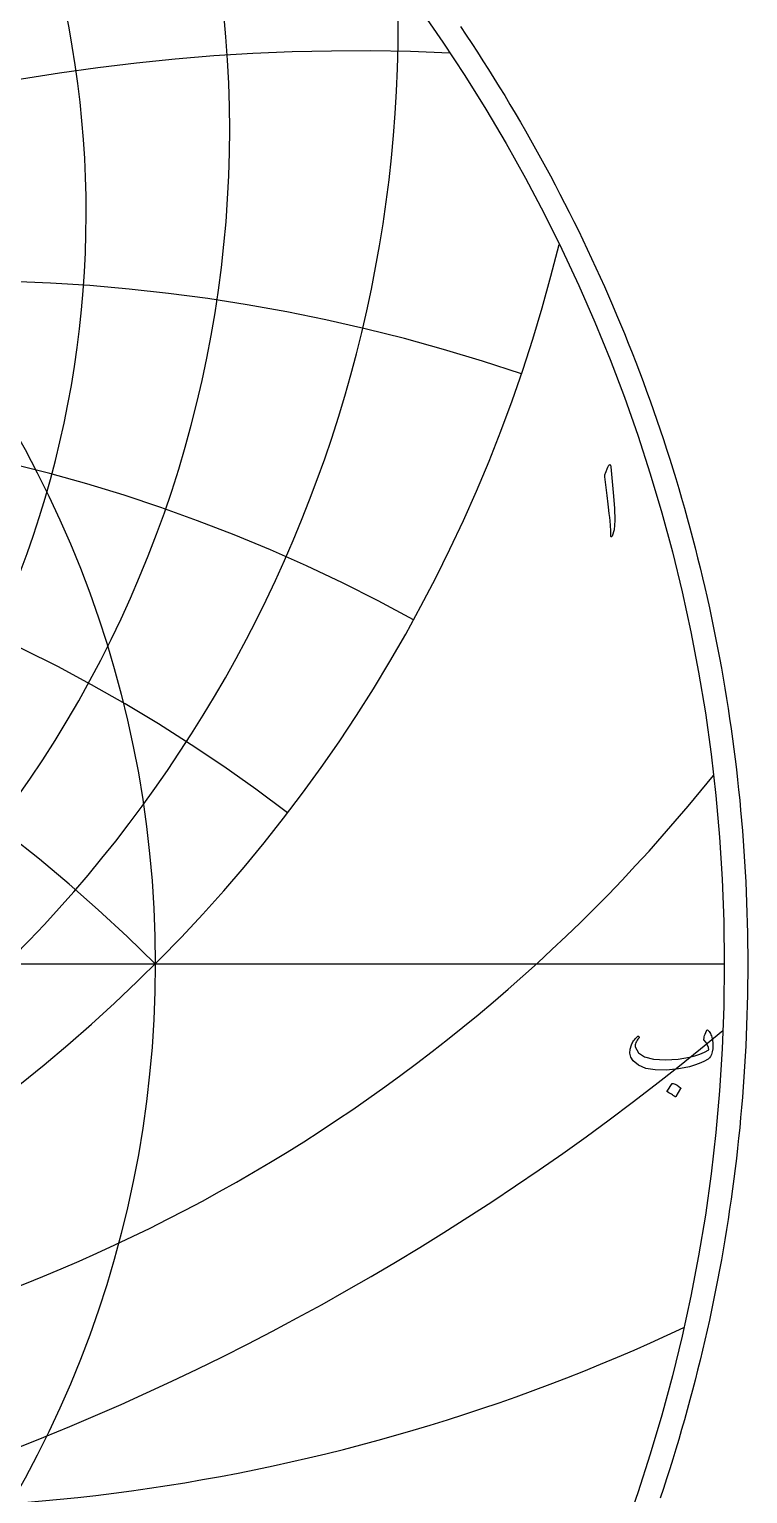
# Model space of a CAD drawing. Header units: millimetres. Extents: x -62 to 62, y -62 to 63.
# Drawn here: x 35.1 to 61.6, y -19.5 to 34.4 of the extents above; entities that cross this region are included whole.
import ezdxf

# ---------------------------------------------------------------- set-up
doc = ezdxf.new("R2010")
doc.units = ezdxf.units.MM
for name, color, linetype in [('CUT_OUTER', 1, 'Continuous'), ('ENGRAVE', 7, 'Continuous'), ('ENGRAVE_FINE', 8, 'Continuous'), ('TEXT', 5, 'Continuous')]:
    doc.layers.add(name, color=color, linetype=linetype)

msp = doc.modelspace()

# ---------------------------------------------------------------- linework, layer by layer
at = {"layer": 'CUT_OUTER'}
msp.add_lwpolyline([(51.0179, 34.5438), (51.2289, 34.2301), (51.438, 33.9151), (51.6451, 33.5988), (51.8503, 33.2813), (52.0535, 32.9625), (52.2548, 32.6425), (52.4541, 32.3213), (52.6515, 31.9988), (52.8468, 31.6752), (53.0402, 31.3503), (53.2315, 31.0243), (53.4209, 30.6971), (53.6082, 30.3687), (53.7936, 30.0392), (53.9769, 29.7085), (54.1581, 29.3768), (54.3374, 29.0439), (54.5146, 28.71), (54.6897, 28.3749), (54.8628, 28.0388), (55.0338, 27.7017), (55.2027, 27.3635), (55.3696, 27.0242), (55.5344, 26.684), (55.697, 26.3427), (55.8576, 26.0005), (56.0161, 25.6573), (56.1725, 25.3131), (56.3267, 24.9679), (56.4789, 24.6218), (56.6289, 24.2748), (56.7768, 23.9269), (56.9225, 23.5781), (57.0661, 23.2284), (57.2076, 22.8778), (57.3469, 22.5263), (57.484, 22.174), (57.619, 21.8209), (57.7518, 21.4669), (57.8824, 21.1122), (58.0109, 20.7566), (58.1372, 20.4003), (58.2612, 20.0432), (58.3831, 19.6853), (58.5028, 19.3267), (58.6203, 18.9674), (58.7356, 18.6073), (58.8486, 18.2466), (58.9595, 17.8852), (59.0681, 17.5231), (59.1745, 17.1603), (59.2787, 16.7969), (59.3807, 16.4328), (59.4804, 16.0682), (59.5778, 15.7029), (59.6731, 15.3371), (59.7661, 14.9706), (59.8568, 14.6036), (59.9453, 14.2361), (60.0315, 13.868), (60.1154, 13.4994), (60.1971, 13.1303), (60.2766, 12.7606), (60.3537, 12.3906), (60.4286, 12.02), (60.5012, 11.649), (60.5716, 11.2775), (60.6396, 10.9057), (60.7054, 10.5334), (60.7689, 10.1607), (60.8301, 9.7876), (60.889, 9.4142), (60.9456, 9.0404), (61, 8.6663), (61.052, 8.2919), (61.1017, 7.9171), (61.1491, 7.542), (61.1943, 7.1667), (61.2371, 6.7911), (61.2776, 6.4152), (61.3158, 6.0391), (61.3517, 5.6627), (61.3853, 5.2862), (61.4166, 4.9094), (61.4456, 4.5325), (61.4722, 4.1554), (61.4966, 3.7781), (61.5186, 3.4007), (61.5383, 3.0232), (61.5557, 2.6455), (61.5708, 2.2678), (61.5835, 1.89), (61.5939, 1.512), (61.6021, 1.1341), (61.6079, 0.7561), (61.6113, 0.378), (61.6125, 0), (61.6113, -0.378), (61.6079, -0.7561), (61.6021, -1.1341), (61.5939, -1.512), (61.5835, -1.89), (61.5708, -2.2678), (61.5557, -2.6455), (61.5383, -3.0232), (61.5186, -3.4007), (61.4966, -3.7781), (61.4722, -4.1554), (61.4456, -4.5325), (61.4166, -4.9094), (61.3853, -5.2862), (61.3517, -5.6627), (61.3158, -6.0391), (61.2776, -6.4152), (61.2371, -6.7911), (61.1943, -7.1667), (61.1491, -7.542), (61.1017, -7.9171), (61.052, -8.2919), (61, -8.6663), (60.9456, -9.0404), (60.889, -9.4142), (60.8301, -9.7876), (60.7689, -10.1607), (60.7054, -10.5334), (60.6396, -10.9057), (60.5716, -11.2775), (60.5012, -11.649), (60.4286, -12.02), (60.3537, -12.3906), (60.2766, -12.7606), (60.1971, -13.1303), (60.1154, -13.4994), (60.0315, -13.868), (59.9453, -14.2361), (59.8568, -14.6036), (59.7661, -14.9706), (59.6731, -15.3371), (59.5778, -15.7029), (59.4804, -16.0682), (59.3807, -16.4328), (59.2787, -16.7969), (59.1745, -17.1603), (59.0681, -17.5231), (58.9595, -17.8852), (58.8486, -18.2466), (58.7356, -18.6073), (58.6203, -18.9674), (58.5028, -19.3267), (58.3831, -19.6853)], dxfattribs=at)
at = {"layer": 'ENGRAVE'}
msp.add_lwpolyline([(-60.75, 0), (60.75, 0)], dxfattribs=at)
for radius in [60.75, 39.7663]:
    msp.add_circle((0, 0), radius, dxfattribs=at)
for centre, radius, start, end in [((0, 27.6728), 37.2199, 131.64088, 48.35912), ((0, 30.7306), 42.5099, 158.93428, 21.06572), ((0, 34.6449), 48.7269, 178.03137, 1.96863), ((0, 39.7663), 56.2381, 193.62347, 346.37653), ((0, -39.7663), 56.2381, 45, 135), ((0, -39.7663), 56.2381, 45, 135), ((12.2215, 45.6114), 61.7343, 278.086936, 321.226122), ((29.2609, 50.6814), 70.7543, 260.569449, 295.080797)]:
    msp.add_arc(centre, radius, start, end, dxfattribs=at)
at = {"layer": 'ENGRAVE_FINE'}
for centre, radius, start, end in [((67.0219, -39.7663), 87.4909, 106.715155, 162.853147), ((67.0219, -39.7663), 87.4909, 106.715155, 162.853147), ((47.1893, -39.7663), 73.4136, 87.31015, 158.135776), ((47.1893, -39.7663), 73.4136, 87.31015, 158.135776), ((32.4691, -39.7663), 64.9381, 71.31426, 153.101049), ((32.4691, -39.7663), 64.9381, 71.31426, 153.101049), ((20.469, -39.7663), 59.8473, 61.213576, 147.651934), ((20.469, -39.7663), 59.8473, 61.213576, 147.651934), ((9.9163, -39.7663), 57.1056, 52.54562, 141.66853), ((9.9163, -39.7663), 57.1056, 52.54562, 141.66853), ((0, 70.6349), 95.0037, 230.287975, 309.712025)]:
    msp.add_arc(centre, radius, start, end, dxfattribs=at)
at = {"layer": 'TEXT'}
for points in [[(56.4608, 18.3083), (56.4975, 18.3792), (56.5269, 18.4041), (56.5492, 18.3831), (56.5643, 18.316), (56.6524, 17.3771), (56.7049, 16.8008), (56.7166, 16.3405), (56.6877, 15.996), (56.618, 15.7675), (56.6053, 15.7489), (56.594, 15.7388), (56.5842, 15.7374), (56.5758, 15.7445), (56.5691, 15.7558), (56.5643, 15.7704), (56.5614, 15.7884), (56.5605, 15.8097), (56.5605, 15.9757), (56.5528, 16.1517), (56.5375, 16.3378), (56.5145, 16.534), (56.5095, 16.5852), (56.4944, 16.7237), (56.4692, 16.9493), (56.434, 17.2621), (56.3497, 17.9558), (56.3478, 17.9926), (56.3497, 18.0267), (56.3554, 18.0578), (56.365, 18.0861)], [(60.1676, -2.4585), (60.1934, -2.4908), (60.217, -2.5265), (60.2384, -2.5655), (60.2577, -2.6079), (60.2748, -2.6534), (60.2898, -2.7018), (60.3026, -2.7531), (60.3132, -2.8072), (60.3271, -2.9159), (60.3305, -3.0237), (60.3233, -3.1305), (60.3056, -3.2364), (60.2788, -3.3308), (60.2443, -3.4069), (60.2021, -3.4649), (60.1523, -3.5047), (59.9942, -3.5883), (59.8265, -3.6627), (59.6493, -3.7281), (59.4625, -3.7844), (59.2661, -3.8311), (59.0601, -3.8678), (58.8445, -3.8944), (58.6194, -3.9109), (58.1974, -3.9066), (57.851, -3.8477), (57.5804, -3.7341), (57.3854, -3.566), (57.3054, -3.4345), (57.2685, -3.2929), (57.2747, -3.1413), (57.3241, -2.9796), (57.3407, -2.9448), (57.36, -2.9092), (57.3819, -2.8729), (57.4065, -2.8359), (57.4337, -2.7982), (57.4635, -2.7598), (57.4959, -2.7206), (57.531, -2.6807), (57.5428, -2.6695), (57.555, -2.6625), (57.5677, -2.6599), (57.5808, -2.6616), (57.5897, -2.6649), (57.5971, -2.6711), (57.6031, -2.6802), (57.6077, -2.6922), (57.6098, -2.7035), (57.6086, -2.7143), (57.6041, -2.7246), (57.5962, -2.7344), (57.5634, -2.7734), (57.5339, -2.8139), (57.5078, -2.8558), (57.485, -2.8992), (57.4695, -2.9406), (57.4611, -2.9806), (57.4599, -3.0192), (57.4659, -3.0563), (57.5856, -3.2731), (57.8108, -3.4251), (58.1413, -3.5126), (58.5772, -3.5353), (58.8169, -3.5261), (59.0452, -3.5061), (59.2624, -3.4753), (59.4682, -3.4338), (59.6631, -3.3814), (59.8471, -3.3183), (60.0204, -3.2444), (60.1829, -3.1598), (60.1671, -3.0807), (60.1312, -2.9931), (60.0752, -2.8968), (59.999, -2.7919), (59.9966, -2.7818), (59.9971, -2.7631), (60.0004, -2.7358), (60.0067, -2.6999), (60.0083, -2.6963), (60.0095, -2.6932), (60.0103, -2.6905), (60.0105, -2.6884), (60.0229, -2.6395), (60.0412, -2.5849), (60.0651, -2.5246), (60.0948, -2.4585), (60.108, -2.4383), (60.1245, -2.4316), (60.1444, -2.4383), (60.1676, -2.4585)], [(58.8302, -4.4091), (58.8349, -4.4043), (58.8417, -4.4014), (58.8503, -4.4005), (58.8608, -4.4014), (58.9353, -4.4316), (59.0055, -4.4685), (59.0714, -4.5121), (59.1329, -4.5624), (59.1389, -4.57), (59.1415, -4.5777), (59.1408, -4.5854), (59.1367, -4.593), (58.9566, -4.8843), (58.9499, -4.8912), (58.9413, -4.8929), (58.9308, -4.8893), (58.9183, -4.8804), (58.9075, -4.8728), (58.8905, -4.8613), (58.8673, -4.846), (58.8378, -4.8268), (58.8017, -4.8038), (58.7583, -4.777), (58.7078, -4.7463), (58.65, -4.7118), (58.6424, -4.7061), (58.6385, -4.7003), (58.6385, -4.6946), (58.6424, -4.6888)]]:
    msp.add_lwpolyline(points, close=True, dxfattribs=at)

doc.saveas('drawing.dxf')
